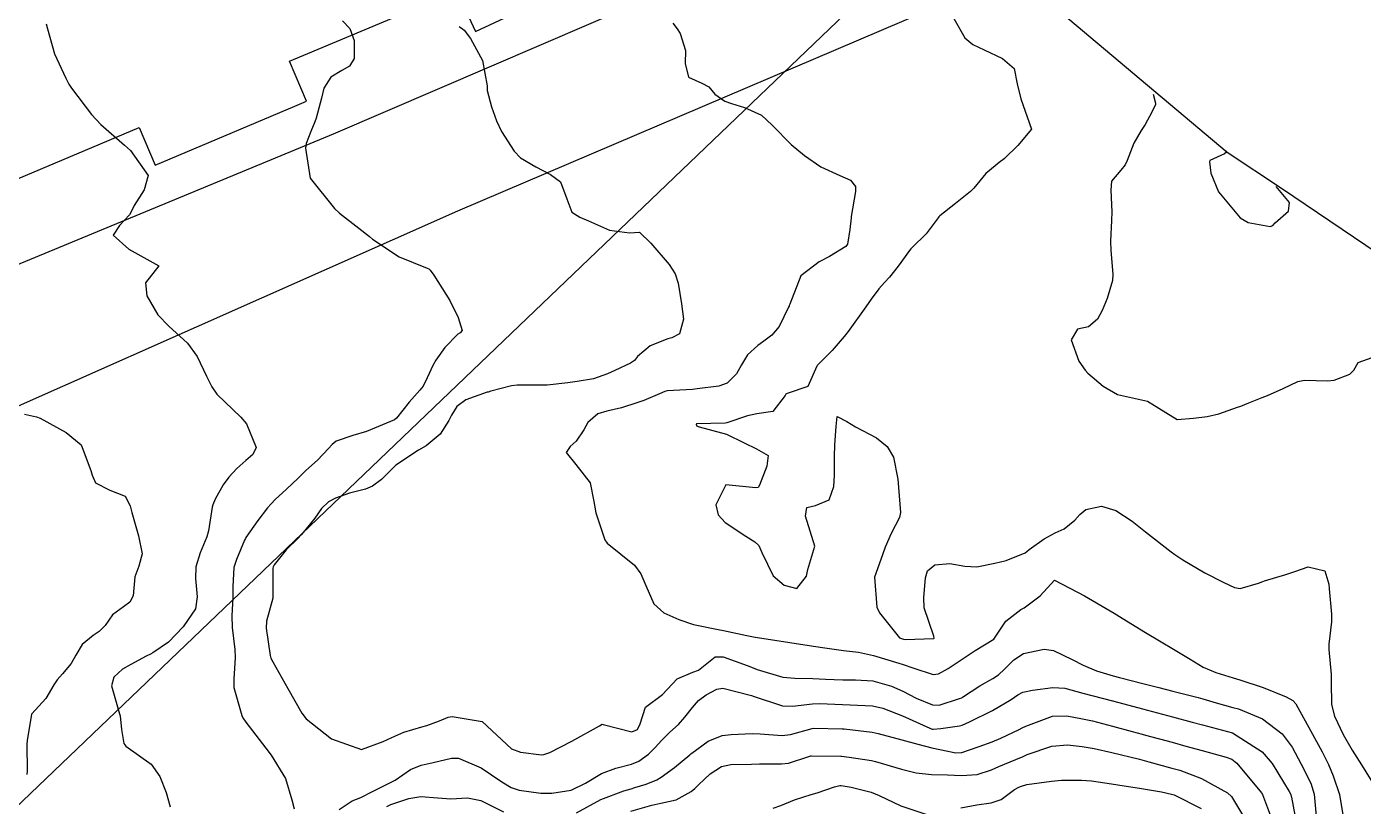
# Model space of a CAD drawing. Header units: metres. Extents: x 286371 to 293043, y 7462578 to 7466404.
# Drawn here: x 290295.7 to 290384.7, y 7463856 to 7463907.9 of the extents above; entities that cross this region are included whole.
import ezdxf

# ---------------------------------------------------------------- set-up
doc = ezdxf.new("R2010")
doc.units = ezdxf.units.M
doc.header["$MEASUREMENT"] = 0
doc.linetypes.add('CONTINUO', pattern=[0])
for name, color, linetype in [('Area', 45, 'Continuous'), ('Curvas de Nivel 1m', 11, 'Continuous'), ('Curvas de Nivel 5m', 15, 'Continuous'), ('Edificações', 30, 'Continuous'), ('TEXTO', 45, 'Continuous'), ('Vias primárias', 230, 'Continuous')]:
    doc.layers.add(name, color=color, linetype=linetype)

msp = doc.modelspace()

# ---------------------------------------------------------------- linework, layer by layer
at = {"layer": 'Area'}
msp.add_polyline3d([(290356.919, 7463915.305, 688.28), (290375.637, 7463899.556, 700.698), (290379.25, 7463897.164, 705.046), (290385.69, 7463892.8, 704.167), (290389.12, 7463890.22, 704.667), (290397.723, 7463884.364, 705.757), (290407.074, 7463877.085, 711.697), (290411.941, 7463874.035, 701.076), (290413.299, 7463873.241, 703.395), (290418.659, 7463870.414, 704.085), (290427.697, 7463864.379, 716.616), (290431.912, 7463861.689, 721.737), (290445.118, 7463851.915, 721.017), (290449.745, 7463848.973, 722.294), (290451.989, 7463847.928, 722.836), (290455.998, 7463844.844, 707.868)], dxfattribs=at)
at = {"layer": 'Curvas de Nivel 1m', "flags": 128}
for points, elevation in [([(290296.954, 7463908.101), (290297.024, 7463907.764), (290297.506, 7463906.092), (290298.25, 7463904.471), (290298.463, 7463904.077), (290298.63, 7463903.821), (290299.961, 7463902.054), (290300.594, 7463901.388), (290302.174, 7463900.02), (290302.559, 7463899.669), (290303.737, 7463897.996), (290303.466, 7463897.054), (290302.811, 7463896.01), (290302.719, 7463895.793), (290302.495, 7463895.382), (290301.831, 7463894.677), (290301.416, 7463894.03), (290302.46, 7463893.092), (290304.444, 7463891.984), (290303.568, 7463890.856), (290303.653, 7463889.996), (290304.395, 7463888.73), (290305.124, 7463887.973), (290306.367, 7463886.839), (290307.003, 7463885.945), (290307.638, 7463884.631), (290307.986, 7463883.93), (290308.317, 7463883.441), (290309.926, 7463881.9), (290310.288, 7463881.475), (290310.938, 7463879.884), (290310.717, 7463879.427), (290310.251, 7463879.027), (290309.648, 7463878.498), (290309.112, 7463877.911), (290308.738, 7463877.406), (290308.212, 7463876.454), (290308.055, 7463876.078), (290308.013, 7463875.927), (290307.762, 7463874.349), (290307.651, 7463873.932), (290307.213, 7463872.884), (290306.92, 7463871.943), (290306.897, 7463871.179), (290307.001, 7463869.941), (290306.895, 7463869.145), (290306.074, 7463867.954), (290305.099, 7463866.933), (290304.049, 7463866.211), (290303.896, 7463866.137), (290303.611, 7463865.991), (290302.592, 7463865.45), (290302.031, 7463865.129), (290301.447, 7463864.602), (290301.294, 7463864.025), (290301.837, 7463862.166), (290301.885, 7463862.016), (290301.971, 7463861.123), (290302.125, 7463860.18), (290302.244, 7463860.01), (290303.936, 7463858.8), (290304.524, 7463857.975), (290304.95, 7463856.927), (290305.211, 7463855.965)], 692), ([(290316.694, 7463908.301), (290317.184, 7463907.787), (290317.462, 7463906.992), (290317.461, 7463905.782), (290317.154, 7463905.28), (290316.642, 7463904.999), (290315.901, 7463904.539), (290315.452, 7463903.812), (290315.28, 7463903.148), (290314.926, 7463901.819), (290314.841, 7463901.57), (290314.581, 7463900.931), (290314.266, 7463900.132), (290314.232, 7463899.829), (290314.534, 7463897.824), (290316.165, 7463895.8), (290316.499, 7463895.486), (290317.772, 7463894.488), (290318.477, 7463893.936), (290318.683, 7463893.761), (290320.457, 7463892.582), (290322.322, 7463891.83), (290322.445, 7463891.777), (290322.525, 7463891.703), (290322.781, 7463891.357), (290323.839, 7463889.683), (290324.397, 7463888.549), (290324.654, 7463887.67), (290324.524, 7463887.531), (290324.381, 7463887.438), (290323.516, 7463886.538), (290322.904, 7463885.696), (290322.702, 7463885.346), (290322.336, 7463884.528), (290322.066, 7463883.97), (290321.852, 7463883.712), (290321.129, 7463882.905), (290320.296, 7463881.838), (290320.156, 7463881.737), (290318.282, 7463880.959), (290317.372, 7463880.693), (290316.272, 7463880.308), (290315.993, 7463880.084), (290315.761, 7463879.812), (290315.019, 7463879.056), (290314.242, 7463878.348), (290313.982, 7463878.094), (290313.74, 7463877.842), (290312.968, 7463877.108), (290312.212, 7463876.42), (290311.928, 7463876.149), (290311.682, 7463875.872), (290311.038, 7463875.035), (290310.259, 7463873.893), (290310.229, 7463873.838), (290310.171, 7463873.712), (290309.619, 7463872.436), (290309.459, 7463871.905), (290309.388, 7463870.636), (290309.387, 7463869.905), (290309.307, 7463868.689), (290309.333, 7463867.906), (290309.516, 7463866.439), (290309.548, 7463865.902), (290309.453, 7463864.473), (290309.458, 7463863.903), (290309.986, 7463862.04), (290310.059, 7463861.893), (290310.258, 7463861.613), (290311.578, 7463859.87), (290311.947, 7463859.411), (290312.889, 7463857.85), (290313.314, 7463856.432), (290313.469, 7463855.841)], 691), ([(290338.694, 7463908.134), (290338.991, 7463907.76), (290339.193, 7463907.454), (290339.534, 7463906.314), (290339.522, 7463905.447), (290339.74, 7463904.542), (290340.635, 7463904.156), (290341.1, 7463903.894), (290341.5, 7463903.417), (290342.161, 7463902.947), (290342.615, 7463902.785), (290343.478, 7463902.515), (290344.604, 7463902.013), (290345.311, 7463901.354), (290346.575, 7463900.057), (290347.469, 7463899.321), (290348.553, 7463898.584), (290349.833, 7463897.997), (290350.54, 7463897.692), (290350.86, 7463897.27), (290350.866, 7463896.931), (290350.587, 7463895.273), (290350.577, 7463895.189), (290350.481, 7463894.406), (290350.325, 7463893.419), (290350.216, 7463893.278), (290349.133, 7463892.615), (290348.448, 7463892.249), (290347.23, 7463891.329), (290346.497, 7463889.434), (290346.457, 7463889.344), (290346.438, 7463889.31), (290346.403, 7463889.241), (290345.781, 7463887.955), (290345.295, 7463887.361), (290344.77, 7463886.966), (290344.364, 7463886.69), (290343.678, 7463886.06), (290343.268, 7463885.391), (290342.933, 7463884.798), (290342.326, 7463884.177), (290341.773, 7463883.962), (290340.319, 7463883.789), (290340.001, 7463883.757), (290338.317, 7463883.664), (290338.159, 7463883.624), (290337.817, 7463883.472), (290336.766, 7463883.029), (290336.305, 7463882.867), (290335.281, 7463882.528), (290334.296, 7463882.311), (290333.694, 7463882.132), (290333.032, 7463881.543), (290332.759, 7463881.065), (290332.265, 7463880.304), (290331.863, 7463879.958), (290331.601, 7463879.564), (290332.242, 7463878.762), (290333.183, 7463877.54), (290333.441, 7463876.301), (290333.574, 7463875.534), (290334.167, 7463873.741), (290334.319, 7463873.522), (290336.143, 7463872.066), (290336.573, 7463871.488), (290336.904, 7463870.701), (290337.437, 7463869.474), (290338.095, 7463868.886), (290339.103, 7463868.435), (290340.084, 7463868.1), (290341.718, 7463867.771), (290342.079, 7463867.711), (290343.634, 7463867.381), (290344.073, 7463867.279), (290344.186, 7463867.259), (290346.069, 7463866.974), (290346.497, 7463866.909), (290348.064, 7463866.672), (290348.821, 7463866.545), (290350.06, 7463866.372), (290351.066, 7463866.262), (290352.056, 7463866.051), (290353.752, 7463865.526), (290354.047, 7463865.435), (290354.68, 7463865.215), (290356.036, 7463864.777), (290356.401, 7463864.825), (290357.033, 7463865.18), (290357.646, 7463865.567), (290358.047, 7463865.836), (290358.847, 7463866.364), (290360.074, 7463867.134), (290360.873, 7463868.338), (290361.875, 7463869.099), (290362.106, 7463869.226), (290363.175, 7463870.021), (290364.134, 7463871.064), (290366.114, 7463870.011), (290367.838, 7463869.008), (290368.092, 7463868.85), (290368.458, 7463868.63), (290370.074, 7463867.649), (290371.242, 7463866.957), (290372.057, 7463866.47), (290373.175, 7463865.8), (290374.039, 7463865.274), (290374.87, 7463864.902), (290376.029, 7463864.549), (290376.476, 7463864.429), (290378.02, 7463863.921), (290379.553, 7463863.289), (290380.007, 7463863.041), (290380.195, 7463862.822), (290380.476, 7463862.338), (290381.323, 7463860.804), (290381.957, 7463859.625), (290382.37, 7463858.788), (290382.691, 7463858.025), (290383.104, 7463856.777), (290383.361, 7463855.303)], 689), ([(290357.416, 7463908.461), (290358.161, 7463907.162), (290358.678, 7463906.727), (290359.45, 7463906.365), (290360.664, 7463905.781), (290361.434, 7463905.113), (290361.646, 7463904.103), (290361.889, 7463903.105), (290362.584, 7463901.094), (290361.681, 7463899.999), (290360.797, 7463899.121), (290360.654, 7463899.022), (290360.552, 7463898.959), (290359.554, 7463898.125), (290358.752, 7463897.151), (290358.642, 7463897.033), (290358.521, 7463896.929), (290357.538, 7463896.14), (290356.496, 7463895.321), (290356.426, 7463895.254), (290356.381, 7463895.186), (290355.572, 7463894.104), (290354.654, 7463893.212), (290354.555, 7463893.121), (290354.461, 7463893.008), (290353.715, 7463891.956), (290353.138, 7463891.234), (290352.795, 7463890.872), (290352.422, 7463890.461), (290351.901, 7463889.763), (290351.554, 7463889.257), (290350.379, 7463887.623), (290350.117, 7463887.288), (290349.322, 7463886.338), (290348.345, 7463885.362), (290348.317, 7463885.342), (290348.301, 7463885.315), (290347.702, 7463883.945), (290346.316, 7463883.482), (290346.228, 7463883.433), (290346.177, 7463883.347), (290345.359, 7463882.297), (290344.295, 7463882.127), (290343.682, 7463881.994), (290342.286, 7463881.529), (290342.18, 7463881.511), (290340.284, 7463881.456), (290340.266, 7463881.453), (290340.249, 7463881.435), (290340.283, 7463881.339), (290340.447, 7463881.266), (290342.275, 7463880.78), (290343.443, 7463880.21), (290344.261, 7463879.806), (290345.057, 7463879.362), (290344.956, 7463878.651), (290344.47, 7463877.371), (290344.372, 7463877.222), (290344.221, 7463877.202), (290342.224, 7463877.404), (290341.553, 7463876.065), (290341.728, 7463875.411), (290342.186, 7463874.89), (290343.566, 7463873.991), (290344.168, 7463873.618), (290344.436, 7463873.37), (290344.622, 7463872.902), (290345.375, 7463871.356), (290346.125, 7463870.726), (290346.948, 7463870.506), (290347.602, 7463871.322), (290347.7, 7463871.762), (290348.164, 7463873.314), (290347.543, 7463875.324), (290347.628, 7463875.898), (290348.205, 7463876.025), (290349.104, 7463876.408), (290349.421, 7463877.296), (290349.474, 7463878.057), (290349.477, 7463879.296), (290349.495, 7463880.067), (290349.575, 7463881.295), (290349.638, 7463881.951), (290350.289, 7463881.612), (290350.872, 7463881.276), (290352.273, 7463880.538), (290352.986, 7463879.961), (290353.408, 7463879.237), (290353.678, 7463877.787), (290353.727, 7463877.232), (290353.863, 7463875.566), (290353.805, 7463875.23), (290353.253, 7463874.164), (290352.848, 7463873.244), (290352.668, 7463872.735), (290352.134, 7463871.254), (290352.291, 7463869.252), (290352.472, 7463868.875), (290353.805, 7463867.228), (290354.072, 7463867.119), (290354.194, 7463867.101), (290356.074, 7463867.171), (290356.09, 7463867.178), (290356.101, 7463867.194), (290356.076, 7463867.333), (290355.453, 7463869.204), (290355.416, 7463869.904), (290355.537, 7463871.203), (290355.66, 7463871.683), (290356.147, 7463872.08), (290357.151, 7463872.177), (290358.146, 7463871.983), (290358.952, 7463871.954), (290360.15, 7463872.179), (290360.897, 7463872.37), (290362.161, 7463872.887), (290362.286, 7463872.969), (290362.437, 7463873.09), (290363.437, 7463873.814), (290364.181, 7463874.202), (290364.766, 7463874.476), (290365.478, 7463875.045), (290365.821, 7463875.419), (290366.205, 7463875.758), (290367.251, 7463875.977), (290368.204, 7463875.7), (290369.295, 7463874.988), (290370.183, 7463874.269), (290371.906, 7463872.948), (290372.151, 7463872.764), (290372.667, 7463872.416), (290374.134, 7463871.549), (290375.402, 7463870.895), (290376.119, 7463870.563), (290376.5, 7463870.497), (290377.722, 7463870.86), (290378.012, 7463870.97), (290378.126, 7463871.009), (290379.529, 7463871.438), (290380.136, 7463871.644), (290381.016, 7463871.936), (290382.137, 7463871.674), (290382.396, 7463870.79), (290382.42, 7463870.489), (290382.582, 7463868.787), (290382.581, 7463868.293), (290382.399, 7463866.789), (290382.404, 7463866.444), (290382.548, 7463864.787), (290382.554, 7463864.258), (290382.587, 7463862.786), (290382.782, 7463861.993), (290383.359, 7463860.774), (290383.959, 7463859.733), (290384.57, 7463858.755), (290385.744, 7463856.909)], 688), ([(290370.694, 7463903.414), (290370.861, 7463902.804), (290370.85, 7463902.731), (290370.603, 7463902.22), (290370.177, 7463901.394), (290369.903, 7463900.985), (290369.41, 7463900.153), (290368.973, 7463898.998), (290368.845, 7463898.705), (290368.544, 7463898.355), (290367.928, 7463897.619), (290367.872, 7463897.014), (290367.939, 7463895.577), (290367.933, 7463895.013), (290367.867, 7463893.619), (290367.888, 7463893.013), (290368.021, 7463891.43), (290367.992, 7463891.011), (290367.632, 7463889.8), (290367.308, 7463889.021), (290366.991, 7463888.43), (290366.387, 7463887.931), (290365.657, 7463887.774), (290365.239, 7463887.051), (290365.756, 7463885.64), (290366.16, 7463885.037), (290366.341, 7463884.849), (290367.371, 7463883.976), (290368.32, 7463883.42), (290370.314, 7463882.974), (290372.296, 7463881.744), (290373.378, 7463881.848), (290374.3, 7463881.96), (290375.068, 7463882.137), (290376.309, 7463882.566), (290376.543, 7463882.649), (290377.076, 7463882.873), (290377.956, 7463883.224), (290378.322, 7463883.353), (290379.355, 7463883.813), (290380.336, 7463884.284), (290380.787, 7463884.368), (290382.337, 7463884.324), (290382.752, 7463884.374), (290383.806, 7463884.773), (290384.079, 7463885.038), (290384.356, 7463885.554), (290385.608, 7463885.985)], 687), ([(290375.574, 7463899.644), (290375.578, 7463899.557), (290375.463, 7463899.451), (290374.481, 7463898.99), (290374.443, 7463898.916), (290374.543, 7463898.158), (290375.062, 7463896.906), (290376.499, 7463895.19), (290377.028, 7463894.876), (290378.49, 7463894.594), (290378.663, 7463894.68), (290378.818, 7463894.85), (290379.723, 7463895.619), (290379.792, 7463896.193), (290378.884, 7463897.274)], 686), ([(290295.498, 7463882.116), (290296.292, 7463881.94), (290296.551, 7463881.839), (290298.276, 7463880.897), (290299.286, 7463880.059), (290299.926, 7463878.362), (290300.007, 7463878.048), (290300.226, 7463877.527), (290301.19, 7463877.059), (290302.214, 7463876.652), (290302.535, 7463876.009), (290302.644, 7463875.561), (290303.091, 7463874.001), (290303.351, 7463872.802), (290303.13, 7463872), (290302.851, 7463871.286), (290302.739, 7463870.005), (290302.531, 7463869.585), (290302.103, 7463869.272), (290301.363, 7463868.757), (290300.882, 7463868.032), (290300.476, 7463867.638), (290300.074, 7463867.383), (290299.348, 7463866.772), (290298.924, 7463866.061), (290298.61, 7463865.499), (290298.035, 7463864.831), (290297.678, 7463864.431), (290297.458, 7463864.083), (290296.921, 7463863.176), (290295.985, 7463862.155), (290295.967, 7463862.132), (290295.959, 7463862.115), (290295.681, 7463860.398), (290295.653, 7463860.119), (290295.691, 7463858.355), (290295.649, 7463858.119)], 693), ([(290316.46, 7463855.796), (290317.331, 7463856.355), (290317.906, 7463856.591), (290318.692, 7463856.983), (290319.922, 7463857.606), (290320.019, 7463857.646), (290320.205, 7463857.74), (290321.213, 7463858.447), (290321.939, 7463858.743), (290322.735, 7463858.91), (290323.947, 7463859.213), (290324.424, 7463859.2), (290325.938, 7463858.571), (290327.311, 7463857.634), (290327.919, 7463857.258), (290328.457, 7463857.075), (290329.913, 7463856.874), (290330.627, 7463856.87), (290331.917, 7463857.082), (290332.875, 7463857.545), (290333.934, 7463858.192), (290334.899, 7463858.551), (290335.944, 7463858.801), (290336.432, 7463859.002), (290337.071, 7463859.478), (290337.517, 7463859.915), (290337.968, 7463860.406), (290338.498, 7463860.935), (290339.074, 7463861.448), (290339.508, 7463861.925), (290340.001, 7463862.586), (290340.4, 7463863.036), (290340.928, 7463863.421), (290341.633, 7463863.798), (290342.021, 7463863.872), (290343.935, 7463863.376), (290344.014, 7463863.351), (290344.055, 7463863.332), (290346.004, 7463862.68), (290346.671, 7463862.668), (290348.007, 7463862.832), (290348.471, 7463862.843), (290350.006, 7463862.776), (290350.52, 7463862.761), (290352.003, 7463862.7), (290352.699, 7463862.545), (290353.99, 7463862.02), (290355.818, 7463861.197), (290355.973, 7463861.135), (290356.04, 7463861.127), (290356.561, 7463861.186), (290357.787, 7463861.358), (290357.978, 7463861.414), (290358.459, 7463861.635), (290359.993, 7463862.376), (290361.249, 7463863.116), (290361.69, 7463863.428), (290362.012, 7463863.603), (290362.667, 7463863.744), (290364.017, 7463863.921), (290364.813, 7463863.856), (290366.012, 7463863.538), (290367.98, 7463863.029), (290368.004, 7463863.021), (290368.076, 7463863.003), (290369.997, 7463862.488), (290370.645, 7463862.314), (290371.989, 7463861.958), (290373.301, 7463861.608), (290373.982, 7463861.424), (290375.974, 7463860.884), (290377.956, 7463859.639), (290378.631, 7463858.844), (290379.759, 7463856.984), (290379.844, 7463856.825), (290379.911, 7463856.613), (290380.252, 7463854.819)], 691), ([(290332.274, 7463855.559), (290333.908, 7463856.449), (290335.437, 7463857.024), (290335.919, 7463857.173), (290336.161, 7463857.25), (290336.914, 7463857.48), (290337.636, 7463857.761), (290337.931, 7463857.932), (290338.803, 7463858.59), (290339.833, 7463859.436), (290339.898, 7463859.493), (290339.956, 7463859.545), (290341.042, 7463860.344), (290341.974, 7463860.707), (290342.584, 7463860.786), (290343.976, 7463860.845), (290344.523, 7463860.819), (290345.974, 7463860.706), (290346.534, 7463860.775), (290347.982, 7463861.188), (290348.092, 7463861.203), (290349.982, 7463861.166), (290350.104, 7463861.16), (290351.969, 7463860.931), (290352.373, 7463860.843), (290353.962, 7463860.418), (290355.017, 7463860.149), (290355.955, 7463859.903), (290357.559, 7463859.561), (290357.95, 7463859.585), (290359.111, 7463859.993), (290359.962, 7463860.303), (290360.554, 7463860.537), (290361.761, 7463861.108), (290361.976, 7463861.216), (290362.22, 7463861.343), (290363.988, 7463862.013), (290364.956, 7463862.023), (290365.986, 7463861.835), (290366.653, 7463861.693), (290367.979, 7463861.34), (290369.309, 7463860.984), (290369.972, 7463860.805), (290370.199, 7463860.742), (290371.964, 7463860.263), (290372.88, 7463860.011), (290373.956, 7463859.72), (290375.561, 7463859.28), (290375.948, 7463859.13), (290376.279, 7463858.879), (290377.915, 7463856.909), (290377.948, 7463856.854), (290377.981, 7463856.785), (290378.716, 7463854.842)], 692), ([(290335.897, 7463855.681), (290337.303, 7463856.074), (290337.905, 7463856.2), (290338.915, 7463856.443), (290339.917, 7463856.984), (290340.161, 7463857.189), (290340.405, 7463857.427), (290341.193, 7463858.157), (290341.943, 7463858.641), (290342.561, 7463858.779), (290343.946, 7463858.818), (290344.482, 7463858.827), (290345.944, 7463858.821), (290346.402, 7463858.881), (290347.769, 7463859.317), (290347.901, 7463859.359), (290347.945, 7463859.362), (290349.888, 7463859.343), (290349.945, 7463859.339), (290350.444, 7463859.277), (290351.941, 7463859.049), (290352.203, 7463858.988), (290353.933, 7463858.479), (290354.907, 7463858.232), (290355.928, 7463858.121), (290357.002, 7463858.104), (290357.927, 7463858.05), (290358.963, 7463858.115), (290359.934, 7463858.435), (290360.418, 7463858.646), (290361.542, 7463859.11), (290361.827, 7463859.225), (290361.947, 7463859.279), (290362.296, 7463859.446), (290363.958, 7463860.015), (290364.998, 7463860.092), (290365.958, 7463859.992), (290366.775, 7463859.847), (290367.953, 7463859.591), (290369.786, 7463859.138), (290369.946, 7463859.092), (290370.411, 7463858.967), (290371.938, 7463858.551), (290372.467, 7463858.405), (290373.928, 7463857.862), (290375.661, 7463856.888), (290375.911, 7463856.656), (290376.986, 7463854.868)], 693), ([(290357.895, 7463855.895), (290358.943, 7463856.104), (290359.901, 7463856.243), (290360.577, 7463856.451), (290361.467, 7463857.111), (290361.743, 7463857.28), (290361.918, 7463857.353), (290362.285, 7463857.464), (290363.923, 7463857.685), (290364.59, 7463857.731), (290365.925, 7463857.75), (290366.592, 7463857.699), (290367.921, 7463857.506), (290368.349, 7463857.435), (290369.917, 7463857.181), (290371.257, 7463856.954), (290371.912, 7463856.816), (290372.095, 7463856.758), (290373.898, 7463855.866)], 694), ([(290345.379, 7463855.868), (290345.895, 7463856.046), (290346.801, 7463856.43), (290347.906, 7463856.785), (290348.307, 7463856.909), (290349.475, 7463857.291), (290349.825, 7463857.377), (290349.915, 7463857.377), (290350.576, 7463857.275), (290351.909, 7463856.943), (290352.434, 7463856.719), (290353.896, 7463856.036), (290355.621, 7463855.466)], 694), ([(290319.65, 7463855.996), (290319.9, 7463856.116), (290321.105, 7463856.527), (290321.908, 7463856.664), (290323.042, 7463856.563), (290323.906, 7463856.5), (290325.017, 7463856.558), (290325.905, 7463856.393), (290327.424, 7463855.631)], 692)]:
    msp.add_lwpolyline(points, dxfattribs=dict(at, elevation=elevation))
at = {"layer": 'Curvas de Nivel 5m', "elevation": 690, "flags": 128}
msp.add_lwpolyline([(290324.454, 7463907.911), (290324.686, 7463907.772), (290324.8, 7463907.673), (290325.221, 7463907.121), (290326.006, 7463905.654), (290326.317, 7463903.961), (290326.328, 7463903.649), (290326.608, 7463902.564), (290326.946, 7463901.639), (290327.287, 7463900.93), (290328.116, 7463899.621), (290328.557, 7463899.175), (290329.57, 7463898.578), (290330.541, 7463898.054), (290331.215, 7463897.574), (290331.643, 7463896.442), (290331.969, 7463895.562), (290332.499, 7463895.234), (290333.07, 7463894.971), (290334.487, 7463894.362), (290335.804, 7463894.185), (290336.485, 7463894.228), (290337.242, 7463893.483), (290338.453, 7463892.063), (290338.856, 7463891.458), (290339.059, 7463890.831), (290339.285, 7463889.451), (290339.418, 7463888.425), (290339.134, 7463887.453), (290338.641, 7463887.189), (290338.369, 7463887.114), (290337.184, 7463886.666), (290336.353, 7463885.939), (290336.154, 7463885.691), (290335.867, 7463885.502), (290334.837, 7463885.024), (290334.34, 7463884.797), (290333.401, 7463884.47), (290332.329, 7463884.281), (290331.699, 7463884.192), (290330.331, 7463884.045), (290329.889, 7463884.033), (290328.33, 7463884.037), (290327.947, 7463884.003), (290326.576, 7463883.641), (290326.384, 7463883.582), (290326.323, 7463883.563), (290324.916, 7463883.065), (290324.308, 7463882.611), (290323.945, 7463882.034), (290323.781, 7463881.682), (290323.198, 7463880.773), (290322.268, 7463879.999), (290321.752, 7463879.715), (290320.249, 7463878.71), (290319.757, 7463878.236), (290319.282, 7463877.759), (290318.685, 7463877.307), (290318.221, 7463877.126), (290317.161, 7463876.845), (290316.215, 7463876.515), (290315.76, 7463876.262), (290315.296, 7463875.818), (290314.841, 7463875.175), (290314.182, 7463874.353), (290313.938, 7463874.077), (290313.71, 7463873.841), (290312.938, 7463873.073), (290312.138, 7463872.07), (290312.061, 7463871.94), (290312.045, 7463871.866), (290312.047, 7463869.924), (290312.043, 7463869.865), (290311.629, 7463868.323), (290311.6, 7463867.872), (290311.862, 7463866.052), (290311.919, 7463865.866), (290312.04, 7463865.617), (290313.049, 7463863.849), (290313.989, 7463862.196), (290314.269, 7463861.83), (290315.964, 7463860.492), (290317.954, 7463859.774), (290319.409, 7463860.306), (290319.966, 7463860.573), (290320.772, 7463860.933), (290321.978, 7463861.297), (290322.297, 7463861.392), (290323.151, 7463861.697), (290323.738, 7463861.938), (290323.988, 7463861.973), (290325.984, 7463861.654), (290327.957, 7463859.827), (290328.549, 7463859.616), (290329.952, 7463859.439), (290330.097, 7463859.447), (290330.493, 7463859.586), (290331.966, 7463860.348), (290333.821, 7463861.367), (290333.983, 7463861.462), (290334.053, 7463861.454), (290335.976, 7463860.967), (290336.345, 7463861.123), (290336.527, 7463861.486), (290336.877, 7463862.606), (290338.014, 7463863.436), (290338.99, 7463864.49), (290340.036, 7463864.922), (290340.4, 7463865.068), (290340.852, 7463865.422), (290341.522, 7463865.943), (290342.052, 7463865.955), (290343.649, 7463865.38), (290344.042, 7463865.213), (290344.306, 7463865.104), (290346.033, 7463864.603), (290346.836, 7463864.529), (290348.032, 7463864.502), (290348.876, 7463864.457), (290350.031, 7463864.417), (290350.878, 7463864.426), (290352.03, 7463864.35), (290353.258, 7463864.004), (290354.021, 7463863.671), (290354.918, 7463863.211), (290355.997, 7463862.752), (290356.45, 7463862.735), (290357.794, 7463863.168), (290357.941, 7463863.23), (290358.006, 7463863.266), (290359.15, 7463864.014), (290360.025, 7463864.516), (290360.393, 7463864.765), (290360.791, 7463865.123), (290361.412, 7463865.748), (290362.05, 7463866.183), (290363.446, 7463866.468), (290364.054, 7463866.365), (290365.305, 7463865.786), (290366.04, 7463865.408), (290366.931, 7463865.021), (290368.029, 7463864.686), (290368.45, 7463864.576), (290370.022, 7463864.168), (290371.074, 7463863.903), (290372.015, 7463863.672), (290373.689, 7463863.239), (290374.008, 7463863.151), (290374.9, 7463862.901), (290376, 7463862.59), (290376.395, 7463862.482), (290377.989, 7463861.825), (290379.283, 7463860.835), (290379.961, 7463859.943), (290380.565, 7463858.815), (290381.198, 7463857.532), (290381.429, 7463856.802), (290381.592, 7463855.095)], dxfattribs=at)
at = {"layer": 'Edificações', "elevation": 688.981}
for points in [[(290324.298, 7463910.262), (290325.558, 7463907.578), (290334.574, 7463911.81)], [(290292.961, 7463896.913), (290303.153, 7463901.203), (290304.208, 7463898.694), (290313.507, 7463902.607), (290314.288, 7463902.936), (290313.161, 7463905.615), (290323.235, 7463909.855)]]:
    msp.add_lwpolyline(points, dxfattribs=at)
at = {"layer": 'TEXTO', "linetype": 'CONTINUO'}
msp.add_polyline3d([(290218.376, 7463782.733, 0), (290361.525, 7463919.635, 0)], dxfattribs=at)
at = {"layer": 'Vias primárias'}
for points, elevation in [([(290322.453, 7463959.695), (290247.596, 7463929.015), (290234.093, 7463923.07), (290231.568, 7463921.862), (290228.196, 7463920.126, 0.377333), (290225.05, 7463912.098), (290228.807, 7463903.508), (290235.847, 7463892.079), (290243.508, 7463880.759), (290244.596, 7463879.339, 0.352827), (290258.308, 7463876.472), (290262.565, 7463878.111), (290280.766, 7463886.167), (290316.083, 7463900.773), (290340.192, 7463911.141), (290355.221, 7463917.277)], 688.625), ([(290361.472, 7463911.474), (290324.348, 7463895.62), (290280.611, 7463876.228), (290273.383, 7463873.023, 0.518245), (290271.575, 7463863.974), (290294.259, 7463843.589), (290318.452, 7463823.185), (290370.051, 7463783.401, -0.115067), (290403.88, 7463741.982, 1.271512)], 691.301)]:
    msp.add_lwpolyline(points, format="xyb", dxfattribs=dict(at, elevation=elevation))

doc.saveas('drawing.dxf')
